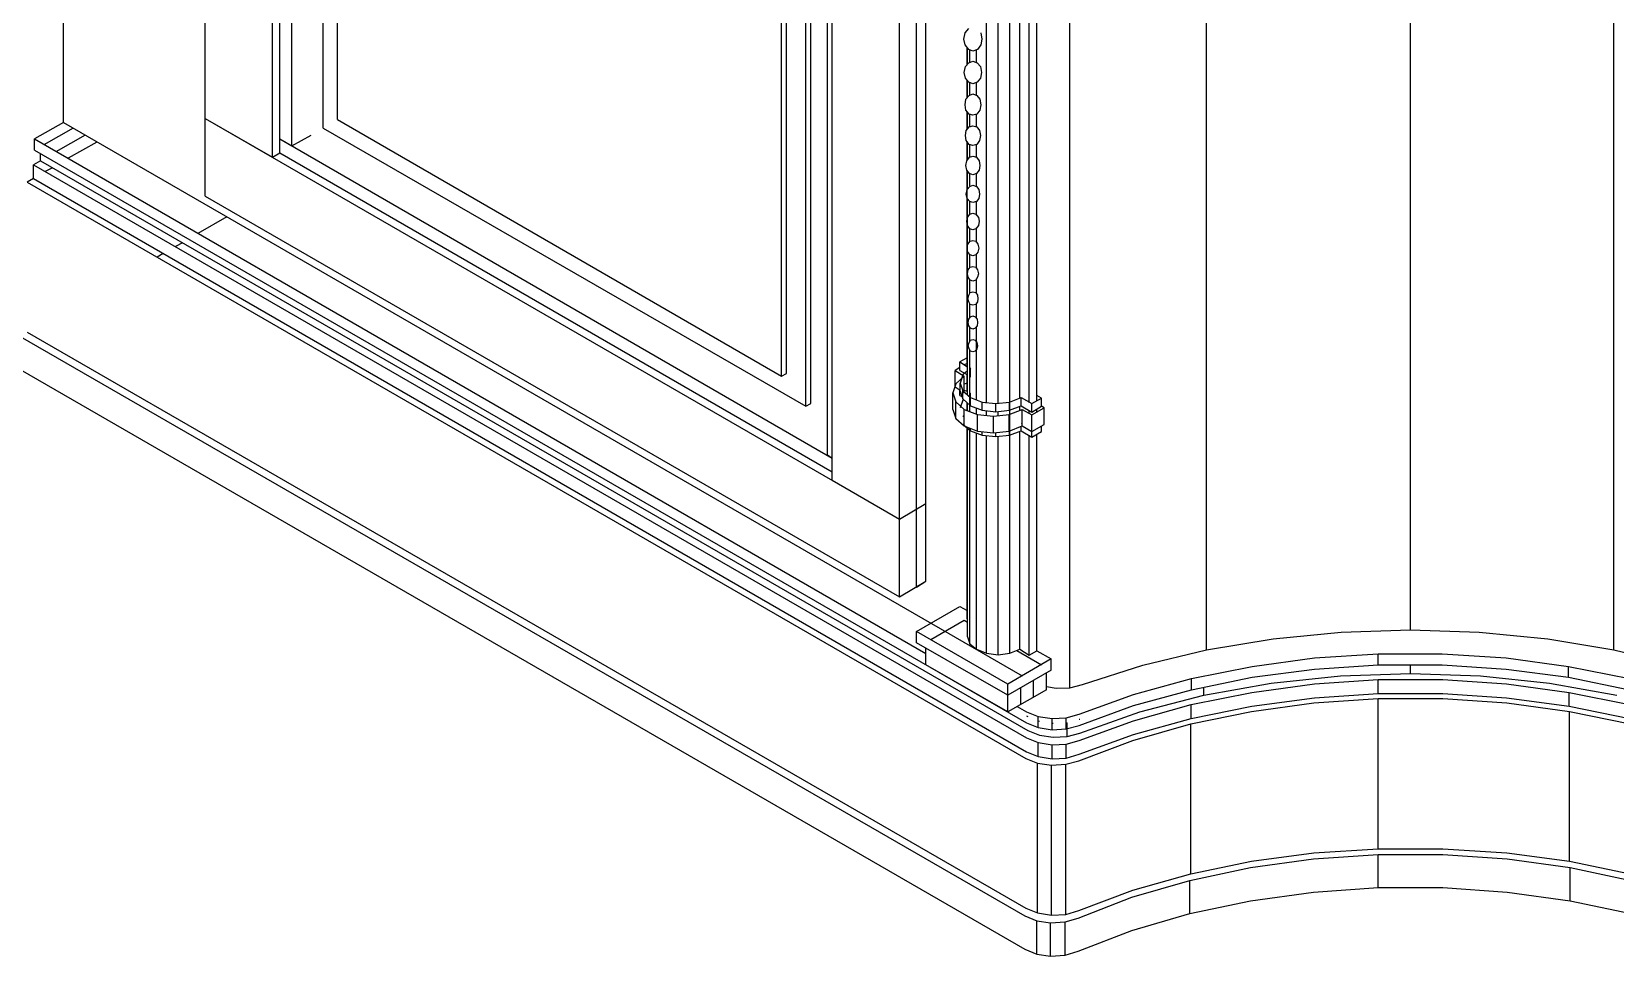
# Model space of a CAD drawing. Header units: inches. Extents: x 0.3 to 16.2, y 0.3 to 11.4.
# Drawn here: x 4.735 to 6.338, y 4.301 to 5.237 of the extents above; entities that cross this region are included whole.
import ezdxf

# ---------------------------------------------------------------- set-up
doc = ezdxf.new("R2010")
doc.units = ezdxf.units.IN
doc.header["$LTSCALE"] = 0.009843
doc.header["$MEASUREMENT"] = 0
doc.layers.add('GEOMETRY', color=7, linetype='Continuous')

msp = doc.modelspace()

# ---------------------------------------------------------------- linework, layer by layer
at = {"layer": 'GEOMETRY'}
for p, q in [((4.9106, 5.1496), (4.9106, 6.4319)), ((4.9787, 5.1102), (4.9787, 6.3925)), ((4.9862, 5.1287), (4.9862, 6.3827)), ((4.9984, 5.1217), (4.9984, 6.3756)), ((4.7669, 5.1453), (4.7669, 6.3461)), ((5.0299, 5.1398), (5.0299, 6.3323)), ((5.0445, 5.1484), (5.0445, 6.2957)), ((6.1307, 4.6315), (6.1307, 6.15)), ((5.9244, 4.6114), (5.9244, 6.1252)), ((6.3366, 4.6114), (6.3366, 6.1252)), ((5.6307, 4.6748), (5.6307, 6.1146)), ((5.6402, 4.6807), (5.6402, 6.1205)), ((5.7858, 4.5728), (5.7858, 6.0858)), ((5.5406, 4.8087), (5.5406, 6.0626)), ((5.5453, 4.7831), (5.5453, 6.0654)), ((5.5185, 4.8579), (5.5185, 6.05)), ((5.5236, 4.8606), (5.5236, 6.0528)), ((5.4941, 4.8886), (5.4941, 6.0358)), ((5.4992, 4.8913), (5.4992, 6.039)), ((5.6402, 4.7594), (5.6402, 6.0417)), ((5.6134, 4.7437), (5.6134, 6.026)), ((5.7252, 4.6079), (5.7252, 5.7673)), ((5.7016, 4.8618), (5.7016, 5.728)), ((5.7134, 4.861), (5.7134, 5.7272)), ((5.7354, 4.8665), (5.7354, 5.7327)), ((5.7449, 4.8618), (5.7449, 5.728)), ((5.7524, 4.8634), (5.7524, 5.7295)), ((5.6787, 5.2299), (5.6799, 5.2362)), ((5.6799, 5.224), (5.6787, 5.2299)), ((5.6799, 5.2362), (5.6835, 5.2406)), ((5.6957, 5.2362), (5.6969, 5.2299)), ((5.6969, 5.2299), (5.6957, 5.224)), ((5.6835, 5.2193), (5.6799, 5.224)), ((5.6819, 5.2035), (5.6819, 5.2217)), ((5.6823, 5.2043), (5.6823, 5.2205)), ((5.6878, 5.2177), (5.6835, 5.2193)), ((5.6846, 5.2063), (5.6846, 5.2189)), ((5.6925, 5.2193), (5.6878, 5.2177)), ((5.6913, 5.2063), (5.6913, 5.2189)), ((5.6913, 5.2063), (5.6913, 5.2189)), ((5.6957, 5.224), (5.6925, 5.2193)), ((5.6791, 5.1961), (5.6803, 5.202)), ((5.6803, 5.1902), (5.6791, 5.1961)), ((5.6803, 5.202), (5.6835, 5.2059)), ((5.6835, 5.2059), (5.6878, 5.2075)), ((5.6878, 5.2075), (5.6921, 5.2059)), ((5.6921, 5.2059), (5.6953, 5.202)), ((5.6953, 5.202), (5.6965, 5.1961)), ((5.6965, 5.1961), (5.6953, 5.1902)), ((5.6835, 5.1862), (5.6803, 5.1902)), ((5.6819, 5.1701), (5.6819, 5.1886)), ((5.6823, 5.1709), (5.6823, 5.1878)), ((5.6878, 5.1846), (5.6835, 5.1862)), ((5.6846, 5.1732), (5.6846, 5.1858)), ((5.6921, 5.1862), (5.6878, 5.1846)), ((5.6913, 5.1728), (5.6913, 5.1858)), ((5.6913, 5.1728), (5.6913, 5.1858)), ((5.6953, 5.1902), (5.6921, 5.1862)), ((5.6799, 5.1634), (5.6807, 5.1689)), ((5.6807, 5.1579), (5.6799, 5.1634)), ((5.6807, 5.1689), (5.6839, 5.1728)), ((5.6839, 5.1728), (5.6878, 5.1744)), ((5.6878, 5.1744), (5.6917, 5.1728)), ((5.6917, 5.1728), (5.6949, 5.1689)), ((5.6949, 5.1689), (5.6957, 5.1634)), ((5.6957, 5.1634), (5.6949, 5.1579)), ((4.9106, 5.1496), (5.6134, 4.7437)), ((4.9106, 5.1496), (5.6134, 4.7437)), ((4.9106, 5.1496), (4.9787, 5.1102)), ((4.9106, 5.0709), (4.9106, 5.1496)), ((5.0445, 5.1484), (5.4941, 4.8886)), ((5.6839, 5.1539), (5.6807, 5.1579)), ((5.6819, 5.1378), (5.6819, 5.1567)), ((5.6823, 5.1386), (5.6823, 5.1559)), ((5.6878, 5.1528), (5.6839, 5.1539)), ((5.6846, 5.1413), (5.6846, 5.1535)), ((5.6917, 5.1539), (5.6878, 5.1528)), ((5.6913, 5.1409), (5.6913, 5.1539)), ((5.6913, 5.1409), (5.6913, 5.1539)), ((5.6949, 5.1579), (5.6917, 5.1539)), ((4.7669, 5.1453), (4.7378, 5.1287)), ((4.7768, 5.1398), (4.7472, 5.1228)), ((4.789, 5.1327), (4.7594, 5.1157)), ((4.7669, 5.1453), (5.7378, 4.585)), ((4.9984, 5.1217), (5.0177, 5.1327)), ((5.0299, 5.1398), (5.5185, 4.8579)), ((5.6803, 5.1323), (5.6811, 5.1374)), ((5.6811, 5.1272), (5.6803, 5.1323)), ((5.6811, 5.1374), (5.6839, 5.1409)), ((5.6839, 5.1409), (5.6878, 5.1421)), ((5.6878, 5.1421), (5.6917, 5.1409)), ((5.6917, 5.1409), (5.6945, 5.1374)), ((5.6945, 5.1374), (5.6953, 5.1323)), ((5.6953, 5.1323), (5.6945, 5.1272)), ((4.7378, 5.1287), (5.6402, 4.6075)), ((4.7378, 5.1287), (5.6402, 4.6075)), ((4.7378, 5.1173), (4.7378, 5.1287)), ((4.7378, 5.1173), (5.7421, 4.5374)), ((4.8008, 5.1256), (4.7717, 5.1091)), ((4.9862, 5.1287), (5.5453, 4.8055)), ((4.9862, 5.1287), (5.5453, 4.8055)), ((4.9862, 5.1287), (4.9984, 5.1217)), ((4.9862, 5.1146), (4.9862, 5.1287)), ((5.6839, 5.1232), (5.6811, 5.1272)), ((5.6819, 5.1067), (5.6819, 5.1264)), ((5.6823, 5.1079), (5.6823, 5.1256)), ((5.6878, 5.122), (5.6839, 5.1232)), ((5.6846, 5.1106), (5.6846, 5.1232)), ((5.6917, 5.1232), (5.6878, 5.122)), ((5.6913, 5.1102), (5.6913, 5.1232)), ((5.6913, 5.1102), (5.6913, 5.1232)), ((5.6945, 5.1272), (5.6917, 5.1232)), ((4.7437, 5.1067), (4.7366, 5.1024)), ((4.7366, 5.1024), (5.7421, 4.522)), ((4.7366, 5.1024), (5.7421, 4.522)), ((4.7366, 5.0886), (4.7366, 5.1024)), ((4.7437, 5.1067), (4.7437, 5.1138)), ((4.7437, 5.1067), (5.7433, 4.5295)), ((4.7559, 5.0996), (4.7484, 5.0957)), ((4.9787, 5.1102), (4.9862, 5.1146)), ((4.9862, 5.1146), (5.5453, 4.7917)), ((5.6807, 5.102), (5.6815, 5.1067)), ((5.6815, 5.0972), (5.6807, 5.102)), ((5.6815, 5.1067), (5.6843, 5.1102)), ((5.6843, 5.1102), (5.6878, 5.1114)), ((5.6878, 5.1114), (5.6913, 5.1102)), ((5.6913, 5.1102), (5.6941, 5.1067)), ((5.6941, 5.1067), (5.6949, 5.102)), ((5.6949, 5.102), (5.6941, 5.0972)), ((4.7366, 5.0886), (4.7303, 5.085)), ((4.7303, 5.085), (5.7413, 4.5012)), ((4.7303, 5.085), (5.7413, 4.5012)), ((4.7366, 5.0886), (5.7421, 4.5079)), ((5.6843, 5.0937), (5.6815, 5.0972)), ((5.6819, 4.8984), (5.6819, 5.0972)), ((5.6823, 5.078), (5.6823, 5.0961)), ((5.6878, 5.0925), (5.6843, 5.0937)), ((5.6846, 5.0811), (5.6846, 5.0937)), ((5.6913, 5.0937), (5.6878, 5.0925)), ((5.6941, 5.0972), (5.6913, 5.0937)), ((5.6913, 5.0803), (5.6913, 5.0937)), ((5.6913, 5.0803), (5.6913, 5.0937)), ((4.9106, 5.0709), (5.6134, 4.665)), ((5.6811, 5.0728), (5.6819, 5.0776)), ((5.6819, 5.0685), (5.6811, 5.0728)), ((5.6819, 5.0776), (5.6846, 5.0807)), ((5.6846, 5.0654), (5.6819, 5.0685)), ((5.6823, 4.8693), (5.6823, 5.0681)), ((5.6846, 5.0807), (5.6878, 5.0819)), ((5.6878, 5.0819), (5.6913, 5.0807)), ((5.6913, 5.0807), (5.6937, 5.0776)), ((5.6937, 5.0685), (5.6913, 5.0654)), ((5.6937, 5.0776), (5.6945, 5.0728)), ((5.6945, 5.0728), (5.6937, 5.0685)), ((5.6823, 5.0492), (5.6846, 5.0524)), ((5.6878, 5.0642), (5.6846, 5.0654)), ((5.6846, 5.0524), (5.6846, 5.065)), ((5.6846, 5.0524), (5.6878, 5.0535)), ((5.6913, 5.0654), (5.6878, 5.0642)), ((5.6878, 5.0535), (5.6909, 5.0524)), ((5.6909, 5.0524), (5.6933, 5.0492)), ((5.6913, 5.0516), (5.6913, 5.0657)), ((5.6913, 5.0516), (5.6913, 5.0657)), ((4.9323, 5.05), (4.9031, 5.0331)), ((5.6815, 5.0453), (5.6823, 5.0492)), ((5.6823, 5.0409), (5.6815, 5.0453)), ((5.6846, 5.0378), (5.6823, 5.0409)), ((5.6878, 5.0366), (5.6846, 5.0378)), ((5.6846, 5.0248), (5.6846, 5.0378)), ((5.6909, 5.0378), (5.6878, 5.0366)), ((5.6933, 5.0409), (5.6909, 5.0378)), ((5.6913, 5.024), (5.6913, 5.0386)), ((5.6913, 5.024), (5.6913, 5.0386)), ((5.6933, 5.0492), (5.6941, 5.0453)), ((5.6941, 5.0453), (5.6933, 5.0409)), ((4.8874, 5.0236), (4.8803, 5.0197)), ((5.6819, 5.0181), (5.6827, 5.022)), ((5.6827, 5.022), (5.685, 5.0252)), ((5.685, 5.0252), (5.6878, 5.026)), ((5.6878, 5.026), (5.6909, 5.0252)), ((5.6909, 5.0252), (5.6929, 5.022)), ((5.6929, 5.022), (5.6937, 5.0181)), ((4.8681, 5.0126), (4.8618, 5.0091)), ((5.6827, 5.0142), (5.6819, 5.0181)), ((5.685, 5.0114), (5.6827, 5.0142)), ((5.6846, 4.9984), (5.6846, 5.0114)), ((5.6878, 5.0102), (5.685, 5.0114)), ((5.6909, 5.0114), (5.6878, 5.0102)), ((5.6929, 5.0142), (5.6909, 5.0114)), ((5.6913, 4.9976), (5.6913, 5.0122)), ((5.6913, 4.9976), (5.6913, 5.0122)), ((5.6937, 5.0181), (5.6929, 5.0142)), ((5.6823, 4.9921), (5.6831, 4.9961)), ((5.6831, 4.9886), (5.6823, 4.9921)), ((5.6831, 4.9961), (5.685, 4.9988)), ((5.685, 4.9858), (5.6831, 4.9886)), ((5.685, 4.9988), (5.6878, 4.9996)), ((5.6878, 4.9996), (5.6906, 4.9988)), ((5.6906, 4.9988), (5.6925, 4.9961)), ((5.6925, 4.9886), (5.6906, 4.9858)), ((5.6913, 4.9717), (5.6913, 4.987)), ((5.6913, 4.9717), (5.6913, 4.987)), ((5.6925, 4.9961), (5.6933, 4.9921)), ((5.6933, 4.9921), (5.6925, 4.9886)), ((5.6827, 4.9669), (5.6835, 4.9705)), ((5.6835, 4.9705), (5.685, 4.9732)), ((5.6846, 4.9724), (5.6846, 4.9862)), ((5.6878, 4.9846), (5.685, 4.9858)), ((5.685, 4.9732), (5.6878, 4.974)), ((5.6906, 4.9858), (5.6878, 4.9846)), ((5.6878, 4.974), (5.6906, 4.9732)), ((5.6906, 4.9732), (5.6925, 4.9705)), ((5.6925, 4.9705), (5.6929, 4.9669)), ((5.6835, 4.9638), (5.6827, 4.9669)), ((5.685, 4.961), (5.6835, 4.9638)), ((5.6846, 4.9476), (5.6846, 4.9618)), ((5.6878, 4.9602), (5.685, 4.961)), ((5.6906, 4.961), (5.6878, 4.9602)), ((5.6925, 4.9638), (5.6906, 4.961)), ((5.6913, 4.9469), (5.6913, 4.9626)), ((5.6913, 4.9469), (5.6913, 4.9626)), ((5.6929, 4.9669), (5.6925, 4.9638)), ((5.6831, 4.9429), (5.6835, 4.9461)), ((5.6835, 4.9394), (5.6831, 4.9429)), ((5.6835, 4.9461), (5.6854, 4.9484)), ((5.6854, 4.937), (5.6835, 4.9394)), ((5.6854, 4.9484), (5.6878, 4.9496)), ((5.6878, 4.9496), (5.6902, 4.9484)), ((5.6902, 4.9484), (5.6921, 4.9461)), ((5.6921, 4.9394), (5.6902, 4.937)), ((5.6913, 4.8646), (5.6913, 4.9386)), ((5.6913, 4.8646), (5.6913, 4.9386)), ((5.6921, 4.9461), (5.6925, 4.9429)), ((5.6925, 4.9429), (5.6921, 4.9394)), ((4.7232, 4.9287), (5.7402, 4.3417)), ((4.7232, 4.9287), (5.7402, 4.3417)), ((4.7303, 4.9331), (5.7413, 4.3496)), ((5.6831, 4.9193), (5.6839, 4.9224)), ((5.6839, 4.9224), (5.6854, 4.9248)), ((5.6846, 4.9236), (5.6846, 4.9378)), ((5.6878, 4.9362), (5.6854, 4.937)), ((5.6854, 4.9248), (5.6878, 4.9256)), ((5.6902, 4.937), (5.6878, 4.9362)), ((5.6878, 4.9256), (5.6902, 4.9248)), ((5.6902, 4.9248), (5.6917, 4.9224)), ((5.6917, 4.9224), (5.6925, 4.9193)), ((5.6819, 4.9071), (5.6744, 4.9028)), ((5.6839, 4.9161), (5.6831, 4.9193)), ((5.6854, 4.9138), (5.6839, 4.9161)), ((5.6846, 4.8528), (5.6846, 4.915)), ((5.6878, 4.913), (5.6854, 4.9138)), ((5.6902, 4.9138), (5.6878, 4.913)), ((5.6917, 4.9161), (5.6902, 4.9138)), ((5.6925, 4.9193), (5.6917, 4.9161)), ((4.7232, 4.8953), (5.7402, 4.3079)), ((5.4941, 4.8886), (5.4992, 4.8913)), ((5.6744, 4.8972), (5.6697, 4.8941)), ((5.6697, 4.8941), (5.6791, 4.8886)), ((5.6697, 4.8941), (5.6791, 4.8886)), ((5.6697, 4.8776), (5.6697, 4.8941)), ((5.6744, 4.9028), (5.6823, 4.898)), ((5.6744, 4.9028), (5.6823, 4.898)), ((5.6744, 4.8941), (5.6744, 4.9028)), ((5.6744, 4.8941), (5.6823, 4.8898)), ((5.6823, 4.8937), (5.6776, 4.8898)), ((5.6819, 4.9012), (5.6791, 4.9)), ((5.6846, 4.8969), (5.6854, 4.8965)), ((5.6846, 4.8969), (5.6854, 4.8965)), ((5.6854, 4.8965), (5.6846, 4.8957)), ((5.6854, 4.8878), (5.6854, 4.8965)), ((5.6705, 4.8807), (5.6673, 4.8717)), ((5.6697, 4.8776), (5.6748, 4.8744)), ((5.6791, 4.8886), (5.6705, 4.8807)), ((5.6744, 4.8689), (5.6744, 4.8744)), ((5.6776, 4.8898), (5.6748, 4.8815)), ((5.6748, 4.8815), (5.6776, 4.8736)), ((5.6748, 4.8815), (5.6776, 4.8736)), ((5.6748, 4.8732), (5.6748, 4.8815)), ((5.6791, 4.8717), (5.6791, 4.8886)), ((5.6819, 4.8815), (5.6791, 4.8803)), ((5.6791, 4.8744), (5.6823, 4.8728)), ((5.6791, 4.8744), (5.6823, 4.8728)), ((5.6819, 4.8732), (5.6819, 4.8902)), ((5.6846, 4.8882), (5.6854, 4.8878)), ((5.5185, 4.8579), (5.5236, 4.8606)), ((5.6673, 4.8717), (5.6705, 4.8626)), ((5.6673, 4.8717), (5.6705, 4.8626)), ((5.6673, 4.8547), (5.6673, 4.8717)), ((5.6705, 4.8457), (5.6705, 4.8626)), ((5.6705, 4.8626), (5.6791, 4.8547)), ((5.6705, 4.8626), (5.6791, 4.8547)), ((5.6744, 4.8689), (5.6776, 4.8673)), ((5.6748, 4.8732), (5.6776, 4.8654)), ((5.6776, 4.8642), (5.6748, 4.8563)), ((5.6776, 4.8654), (5.6776, 4.8736)), ((5.6776, 4.8736), (5.6854, 4.8669)), ((5.6776, 4.8736), (5.6854, 4.8669)), ((5.6776, 4.8728), (5.6791, 4.8717)), ((5.6776, 4.8654), (5.6854, 4.8583)), ((5.678, 4.8646), (5.6776, 4.8642)), ((5.6819, 4.8539), (5.6819, 4.8614)), ((5.6823, 4.8535), (5.6823, 4.861)), ((5.6846, 4.8713), (5.6854, 4.8709)), ((5.6846, 4.8713), (5.6854, 4.8709)), ((5.6854, 4.8709), (5.6846, 4.8705)), ((5.6854, 4.8626), (5.6854, 4.8709)), ((5.6854, 4.8583), (5.6854, 4.8669)), ((5.6854, 4.8669), (5.6972, 4.8622)), ((5.6854, 4.8669), (5.6972, 4.8622)), ((5.6854, 4.8583), (5.6972, 4.8539)), ((5.6972, 4.8539), (5.6972, 4.8622)), ((5.6972, 4.8622), (5.711, 4.8606)), ((5.6972, 4.8622), (5.711, 4.8606)), ((5.711, 4.8606), (5.7248, 4.8622)), ((5.711, 4.8606), (5.7248, 4.8622)), ((5.711, 4.8524), (5.711, 4.8606)), ((5.7248, 4.8622), (5.7366, 4.8669)), ((5.7248, 4.8622), (5.7366, 4.8669)), ((5.7248, 4.8539), (5.7248, 4.8622)), ((5.7248, 4.8539), (5.7366, 4.8583)), ((5.7366, 4.8583), (5.7366, 4.8669)), ((5.7366, 4.8669), (5.7476, 4.8606)), ((5.7366, 4.8669), (5.7476, 4.8606)), ((5.7366, 4.8583), (5.7476, 4.852)), ((5.7476, 4.8606), (5.7571, 4.8661)), ((5.7476, 4.8606), (5.7571, 4.8661)), ((5.7476, 4.852), (5.7476, 4.8606)), ((5.7571, 4.8661), (5.7524, 4.8689)), ((5.7571, 4.8579), (5.7571, 4.8661)), ((5.6673, 4.8547), (5.6705, 4.8457)), ((5.6705, 4.8457), (5.6791, 4.8382)), ((5.6776, 4.8484), (5.6791, 4.8469)), ((5.6776, 4.8484), (5.6791, 4.8469)), ((5.6791, 4.8382), (5.6791, 4.8547)), ((5.6791, 4.8547), (5.6925, 4.8496)), ((5.6791, 4.8547), (5.6925, 4.8496)), ((5.6913, 4.85), (5.6913, 4.8559)), ((5.6913, 4.85), (5.6913, 4.8559)), ((5.6925, 4.8327), (5.6925, 4.8496)), ((5.6925, 4.8496), (5.7087, 4.848)), ((5.6925, 4.8496), (5.7087, 4.848)), ((5.6972, 4.8539), (5.711, 4.8524)), ((5.7016, 4.8488), (5.7016, 4.8535)), ((5.7087, 4.848), (5.7244, 4.8496)), ((5.7087, 4.848), (5.7244, 4.8496)), ((5.7087, 4.8311), (5.7087, 4.848)), ((5.711, 4.8524), (5.7248, 4.8539)), ((5.7134, 4.8484), (5.7134, 4.8524)), ((5.7244, 4.8496), (5.7378, 4.8547)), ((5.7244, 4.8496), (5.7378, 4.8547)), ((5.7244, 4.8327), (5.7244, 4.8496)), ((5.7354, 4.8539), (5.7354, 4.8579)), ((5.7378, 4.8382), (5.7378, 4.8547)), ((5.7378, 4.8547), (5.7476, 4.8492)), ((5.7378, 4.8547), (5.7476, 4.8492)), ((5.7449, 4.8508), (5.7449, 4.8535)), ((5.7476, 4.852), (5.7571, 4.8579)), ((5.7476, 4.8492), (5.7598, 4.8563)), ((5.7476, 4.8492), (5.7598, 4.8563)), ((5.7476, 4.8323), (5.7476, 4.8492)), ((5.7524, 4.852), (5.7524, 4.8547)), ((5.7598, 4.8563), (5.7571, 4.8579)), ((5.7598, 4.8394), (5.7598, 4.8563)), ((5.6776, 4.8398), (5.6854, 4.8331)), ((5.6791, 4.8382), (5.6925, 4.8327)), ((5.6819, 4.6425), (5.6819, 4.8362)), ((5.6823, 4.6244), (5.6823, 4.8358)), ((5.6846, 4.6173), (5.6846, 4.8358)), ((5.6854, 4.8331), (5.6854, 4.8358)), ((5.6854, 4.8331), (5.6972, 4.8287)), ((5.6913, 4.6118), (5.6913, 4.8307)), ((5.6913, 4.637), (5.6913, 4.8307)), ((5.6925, 4.8327), (5.7087, 4.8311)), ((5.6972, 4.8287), (5.6972, 4.8323)), ((5.6972, 4.8287), (5.711, 4.8272)), ((5.7016, 4.6079), (5.7016, 4.828)), ((5.7087, 4.8311), (5.7244, 4.8327)), ((5.711, 4.8272), (5.711, 4.8311)), ((5.711, 4.8272), (5.7248, 4.8287)), ((5.7134, 4.6063), (5.7134, 4.8272)), ((5.7244, 4.8327), (5.7378, 4.8382)), ((5.7244, 4.837), (5.7248, 4.837)), ((5.7244, 4.837), (5.7248, 4.837)), ((5.7248, 4.8287), (5.7248, 4.837)), ((5.7248, 4.8287), (5.7366, 4.8331)), ((5.7354, 4.6118), (5.7354, 4.8327)), ((5.7366, 4.8413), (5.7378, 4.8409)), ((5.7366, 4.8413), (5.7378, 4.8409)), ((5.7366, 4.8331), (5.7366, 4.8374)), ((5.7366, 4.8331), (5.7476, 4.8268)), ((5.7378, 4.8382), (5.7476, 4.8323)), ((5.7449, 4.6059), (5.7449, 4.8283)), ((5.7476, 4.8323), (5.7598, 4.8394)), ((5.7476, 4.8268), (5.7476, 4.835)), ((5.7476, 4.8268), (5.7571, 4.8323)), ((5.7524, 4.6102), (5.7524, 4.8295)), ((5.7571, 4.8323), (5.7571, 4.8382)), ((5.5406, 4.8087), (5.5453, 4.8055)), ((5.5453, 4.7831), (5.6134, 4.7437)), ((5.6134, 4.7437), (5.6402, 4.7594)), ((5.6134, 4.7437), (5.6402, 4.7594)), ((5.6134, 4.7437), (5.6402, 4.7594)), ((5.6402, 4.6807), (5.6402, 4.7594)), ((5.6134, 4.665), (5.6134, 4.7437)), ((5.6134, 4.665), (5.6402, 4.6807)), ((5.6307, 4.6748), (5.6402, 4.6807)), ((5.6307, 4.6299), (5.6744, 4.6551)), ((5.6744, 4.6551), (5.6819, 4.6512)), ((5.6453, 4.6217), (5.6791, 4.6413)), ((5.6791, 4.6413), (5.6823, 4.6394)), ((5.6819, 4.6425), (5.6823, 4.6421)), ((5.7232, 4.5764), (5.6307, 4.6299)), ((5.7232, 4.5764), (5.6307, 4.6299)), ((5.6307, 4.6185), (5.6307, 4.6299)), ((5.7232, 4.5654), (5.6307, 4.6185)), ((5.6823, 4.6244), (5.6846, 4.6173)), ((5.9244, 4.6114), (5.9917, 4.6224)), ((5.9917, 4.6224), (6.0606, 4.6291)), ((6.0606, 4.6291), (6.1307, 4.6315)), ((6.1307, 4.6315), (6.2004, 4.6291)), ((6.2004, 4.6291), (6.2697, 4.6224)), ((6.2697, 4.6224), (6.3366, 4.6114)), ((5.6402, 4.5961), (5.6402, 4.613)), ((5.6846, 4.6173), (5.6913, 4.6118)), ((5.6913, 4.6118), (5.7016, 4.6079)), ((5.7016, 4.6079), (5.7134, 4.6063)), ((5.7134, 4.6063), (5.7252, 4.6079)), ((5.7669, 4.602), (5.7232, 4.5764)), ((5.7669, 4.602), (5.7232, 4.5764)), ((5.7252, 4.6079), (5.7354, 4.6118)), ((5.7323, 4.6106), (5.7571, 4.5961)), ((5.7354, 4.6118), (5.7449, 4.6059)), ((5.7449, 4.6059), (5.7524, 4.6102)), ((5.7524, 4.6102), (5.7669, 4.602)), ((5.7669, 4.5906), (5.7669, 4.602)), ((5.8598, 4.5957), (5.9244, 4.6114)), ((5.9705, 4.5945), (6.0335, 4.6031)), ((5.9705, 4.5945), (6.0335, 4.6031)), ((6.0335, 4.6031), (6.098, 4.6071)), ((6.0335, 4.6031), (6.098, 4.6071)), ((6.098, 4.6071), (6.163, 4.6071)), ((6.098, 4.6071), (6.163, 4.6071)), ((6.098, 4.5961), (6.098, 4.6071)), ((6.163, 4.6071), (6.2276, 4.6031)), ((6.163, 4.6071), (6.2276, 4.6031)), ((6.2276, 4.6031), (6.2909, 4.5945)), ((6.2276, 4.6031), (6.2909, 4.5945)), ((6.3366, 4.6114), (6.4016, 4.5957)), ((5.7232, 4.5484), (5.6402, 4.5961)), ((5.7669, 4.5906), (5.7232, 4.5654)), ((5.7622, 4.5709), (5.7622, 4.5878)), ((5.7988, 4.576), (5.8598, 4.5957)), ((5.9091, 4.5823), (5.9705, 4.5945)), ((5.9091, 4.5823), (5.9705, 4.5945)), ((5.9705, 4.5835), (6.0335, 4.5917)), ((6.0335, 4.5917), (6.098, 4.5961)), ((6.0598, 4.585), (6.1307, 4.5874)), ((6.098, 4.5961), (6.163, 4.5961)), ((6.1307, 4.5874), (6.1307, 4.5961)), ((6.1307, 4.5874), (6.2016, 4.585)), ((6.163, 4.5961), (6.2276, 4.5917)), ((6.2276, 4.5917), (6.2909, 4.5835)), ((6.2909, 4.5945), (6.3524, 4.5823)), ((6.2909, 4.5945), (6.3524, 4.5823)), ((6.2909, 4.5835), (6.2909, 4.5945)), ((5.7232, 4.5654), (5.7232, 4.5764)), ((5.7622, 4.5709), (5.7232, 4.5484)), ((5.7232, 4.5484), (5.7232, 4.5709)), ((5.7362, 4.5559), (5.7362, 4.5728)), ((5.7492, 4.5634), (5.7492, 4.5803)), ((5.7622, 4.574), (5.772, 4.5724)), ((5.772, 4.5724), (5.7858, 4.5728)), ((5.7858, 4.5728), (5.7988, 4.576)), ((5.8504, 4.5661), (5.9091, 4.5823)), ((5.8504, 4.5661), (5.9091, 4.5823)), ((5.8504, 4.5547), (5.9091, 4.5709)), ((5.9091, 4.5709), (5.9705, 4.5835)), ((5.9091, 4.5709), (5.9091, 4.5823)), ((5.9217, 4.5654), (5.9898, 4.5776)), ((5.9217, 4.5654), (5.9217, 4.5736)), ((5.9701, 4.5681), (6.0335, 4.5768)), ((5.9701, 4.5681), (6.0335, 4.5768)), ((5.9898, 4.5776), (6.0598, 4.585)), ((6.0335, 4.5768), (6.098, 4.5811)), ((6.0335, 4.5768), (6.098, 4.5811)), ((6.098, 4.5811), (6.1634, 4.5811)), ((6.098, 4.5811), (6.1634, 4.5811)), ((6.098, 4.5669), (6.098, 4.5811)), ((6.1634, 4.5811), (6.228, 4.5768)), ((6.1634, 4.5811), (6.228, 4.5768)), ((6.2016, 4.585), (6.2717, 4.5776)), ((6.228, 4.5768), (6.2913, 4.5681)), ((6.228, 4.5768), (6.2913, 4.5681)), ((6.2717, 4.5776), (6.3398, 4.5654)), ((6.2909, 4.5835), (6.3524, 4.5709)), ((5.7327, 4.5539), (5.7421, 4.5484)), ((5.7327, 4.5539), (5.7421, 4.5484)), ((5.7953, 4.5461), (5.8504, 4.5661)), ((5.7953, 4.5461), (5.8504, 4.5661)), ((5.7953, 4.5346), (5.8504, 4.5547)), ((5.8504, 4.5394), (5.9087, 4.5559)), ((5.8504, 4.5394), (5.9087, 4.5559)), ((5.8567, 4.5484), (5.9217, 4.5654)), ((5.9087, 4.5559), (5.9701, 4.5681)), ((5.9087, 4.5559), (5.9701, 4.5681)), ((5.9087, 4.5417), (5.9087, 4.5559)), ((5.9087, 4.5417), (5.9701, 4.5543)), ((5.9697, 4.5488), (6.0331, 4.5575)), ((5.9697, 4.5488), (6.0331, 4.5575)), ((5.9701, 4.5543), (6.0335, 4.5626)), ((6.0331, 4.5575), (6.098, 4.5618)), ((6.0331, 4.5575), (6.098, 4.5618)), ((6.0335, 4.5626), (6.098, 4.5669)), ((6.098, 4.5669), (6.1634, 4.5669)), ((6.098, 4.5618), (6.1634, 4.5618)), ((6.098, 4.5618), (6.1634, 4.5618)), ((6.098, 4.4098), (6.098, 4.5618)), ((6.1634, 4.5669), (6.228, 4.5626)), ((6.1634, 4.5618), (6.2283, 4.5575)), ((6.1634, 4.5618), (6.2283, 4.5575)), ((6.228, 4.5626), (6.2913, 4.5543)), ((6.2283, 4.5575), (6.2917, 4.5488)), ((6.2283, 4.5575), (6.2917, 4.5488)), ((6.2913, 4.5681), (6.3524, 4.5559)), ((6.2913, 4.5681), (6.3524, 4.5559)), ((6.2913, 4.5543), (6.2913, 4.5681)), ((6.2913, 4.5543), (6.3524, 4.5417)), ((5.7421, 4.5484), (5.7539, 4.5437)), ((5.7421, 4.5484), (5.7539, 4.5437)), ((5.7421, 4.5445), (5.7433, 4.5437)), ((5.7421, 4.5445), (5.7433, 4.5437)), ((5.7539, 4.5327), (5.7539, 4.5437)), ((5.7539, 4.5437), (5.7681, 4.5417)), ((5.7539, 4.5437), (5.7681, 4.5417)), ((5.7539, 4.5394), (5.7551, 4.539)), ((5.7539, 4.5394), (5.7551, 4.539)), ((5.7681, 4.5417), (5.7823, 4.5425)), ((5.7681, 4.5417), (5.7823, 4.5425)), ((5.7681, 4.5303), (5.7681, 4.5417)), ((5.7823, 4.5425), (5.7953, 4.5461)), ((5.7823, 4.5425), (5.7953, 4.5461)), ((5.7823, 4.5311), (5.7823, 4.5425)), ((5.7953, 4.5409), (5.7961, 4.5409)), ((5.7953, 4.5409), (5.7961, 4.5409)), ((5.7953, 4.5193), (5.8504, 4.5394)), ((5.7953, 4.5193), (5.8504, 4.5394)), ((5.7961, 4.5268), (5.8567, 4.5484)), ((5.8504, 4.5256), (5.9087, 4.5417)), ((5.9083, 4.5362), (5.9697, 4.5488)), ((5.9083, 4.5362), (5.9697, 4.5488)), ((6.2917, 4.5488), (6.3531, 4.5362)), ((6.2917, 4.5488), (6.3531, 4.5362)), ((6.2917, 4.3972), (6.2917, 4.5488)), ((5.7421, 4.5374), (5.7539, 4.5327)), ((5.7421, 4.522), (5.7539, 4.5173)), ((5.7421, 4.522), (5.7539, 4.5173)), ((5.7433, 4.5295), (5.7551, 4.5248)), ((5.7539, 4.5327), (5.7681, 4.5303)), ((5.7551, 4.5248), (5.7689, 4.5228)), ((5.7681, 4.537), (5.7689, 4.537)), ((5.7681, 4.537), (5.7689, 4.537)), ((5.7681, 4.5303), (5.7823, 4.5311)), ((5.7689, 4.5228), (5.7831, 4.5236)), ((5.7823, 4.5374), (5.7831, 4.5374)), ((5.7823, 4.5374), (5.7831, 4.5374)), ((5.7823, 4.5311), (5.7953, 4.5346)), ((5.7831, 4.5236), (5.7831, 4.5374)), ((5.7831, 4.5236), (5.7961, 4.5268)), ((5.7953, 4.5055), (5.8504, 4.5256)), ((5.8496, 4.5193), (5.9083, 4.5362)), ((5.8496, 4.5193), (5.9083, 4.5362)), ((5.9083, 4.3843), (5.9083, 4.5362)), ((5.7421, 4.5079), (5.7539, 4.5031)), ((5.7539, 4.5031), (5.7539, 4.5173)), ((5.7539, 4.5173), (5.7681, 4.515)), ((5.7539, 4.5173), (5.7681, 4.515)), ((5.7681, 4.515), (5.7823, 4.5157)), ((5.7681, 4.515), (5.7823, 4.5157)), ((5.7681, 4.5008), (5.7681, 4.515)), ((5.7823, 4.5157), (5.7953, 4.5193)), ((5.7823, 4.5157), (5.7953, 4.5193)), ((5.7823, 4.5016), (5.7823, 4.5157)), ((5.7823, 4.5016), (5.7953, 4.5055)), ((5.7949, 4.4988), (5.8496, 4.5193)), ((5.7949, 4.4988), (5.8496, 4.5193)), ((5.7413, 4.5012), (5.7531, 4.4965)), ((5.7413, 4.5012), (5.7531, 4.4965)), ((5.7531, 4.3449), (5.7531, 4.4965)), ((5.7531, 4.4965), (5.7673, 4.4945)), ((5.7531, 4.4965), (5.7673, 4.4945)), ((5.7539, 4.5031), (5.7681, 4.5008)), ((5.7673, 4.4945), (5.7819, 4.4953)), ((5.7673, 4.4945), (5.7819, 4.4953)), ((5.7673, 4.3425), (5.7673, 4.4945)), ((5.7681, 4.5008), (5.7823, 4.5016)), ((5.7819, 4.4953), (5.7949, 4.4988)), ((5.7819, 4.4953), (5.7949, 4.4988)), ((5.7819, 4.3433), (5.7819, 4.4953)), ((6.0331, 4.4055), (6.098, 4.4098)), ((6.098, 4.4098), (6.1634, 4.4098)), ((6.1634, 4.4098), (6.2283, 4.4055)), ((5.9083, 4.3843), (5.9697, 4.3972)), ((5.9689, 4.3909), (6.0327, 4.3996)), ((5.9689, 4.3909), (6.0327, 4.3996)), ((5.9697, 4.3972), (6.0331, 4.4055)), ((6.0327, 4.3996), (6.098, 4.4039)), ((6.0327, 4.3996), (6.098, 4.4039)), ((6.098, 4.4039), (6.1634, 4.4039)), ((6.098, 4.4039), (6.1634, 4.4039)), ((6.098, 4.3705), (6.098, 4.4039)), ((6.1634, 4.4039), (6.2287, 4.3996)), ((6.1634, 4.4039), (6.2287, 4.3996)), ((6.2283, 4.4055), (6.2917, 4.3972)), ((6.2287, 4.3996), (6.2925, 4.3909)), ((6.2287, 4.3996), (6.2925, 4.3909)), ((6.2917, 4.3972), (6.3531, 4.3843)), ((5.8488, 4.3606), (5.9075, 4.3776)), ((5.8488, 4.3606), (5.9075, 4.3776)), ((5.8496, 4.3677), (5.9083, 4.3843)), ((5.9075, 4.3776), (5.9689, 4.3909)), ((5.9075, 4.3776), (5.9689, 4.3909)), ((5.9075, 4.3441), (5.9075, 4.3776)), ((6.2925, 4.3909), (6.3539, 4.3776)), ((6.2925, 4.3909), (6.3539, 4.3776)), ((6.2925, 4.3571), (6.2925, 4.3909)), ((5.7949, 4.3472), (5.8496, 4.3677)), ((5.9689, 4.3571), (6.0327, 4.3657)), ((6.0327, 4.3657), (6.098, 4.3705)), ((6.098, 4.3705), (6.1634, 4.3705)), ((6.1634, 4.3705), (6.2287, 4.3657)), ((6.2287, 4.3657), (6.2925, 4.3571)), ((5.7413, 4.3496), (5.7531, 4.3449)), ((5.7819, 4.3433), (5.7949, 4.3472)), ((5.7945, 4.3394), (5.8488, 4.3606)), ((5.7945, 4.3394), (5.8488, 4.3606)), ((5.9075, 4.3441), (5.9689, 4.3571)), ((6.2925, 4.3571), (6.3539, 4.3441)), ((5.7402, 4.3417), (5.7524, 4.3366)), ((5.7402, 4.3417), (5.7524, 4.3366)), ((5.7524, 4.3031), (5.7524, 4.3366)), ((5.7524, 4.3366), (5.7665, 4.3346)), ((5.7524, 4.3366), (5.7665, 4.3346)), ((5.7531, 4.3449), (5.7673, 4.3425)), ((5.7665, 4.3346), (5.7811, 4.3358)), ((5.7665, 4.3346), (5.7811, 4.3358)), ((5.7665, 4.3008), (5.7665, 4.3346)), ((5.7673, 4.3425), (5.7819, 4.3433)), ((5.7811, 4.3358), (5.7945, 4.3394)), ((5.7811, 4.3358), (5.7945, 4.3394)), ((5.7811, 4.302), (5.7811, 4.3358)), ((5.8488, 4.3268), (5.9075, 4.3441)), ((5.7945, 4.3059), (5.8488, 4.3268)), ((5.7402, 4.3079), (5.7524, 4.3031)), ((5.7524, 4.3031), (5.7665, 4.3008)), ((5.7665, 4.3008), (5.7811, 4.302)), ((5.7811, 4.302), (5.7945, 4.3059))]:
    msp.add_line(p, q, dxfattribs=at)

doc.saveas('drawing.dxf')
